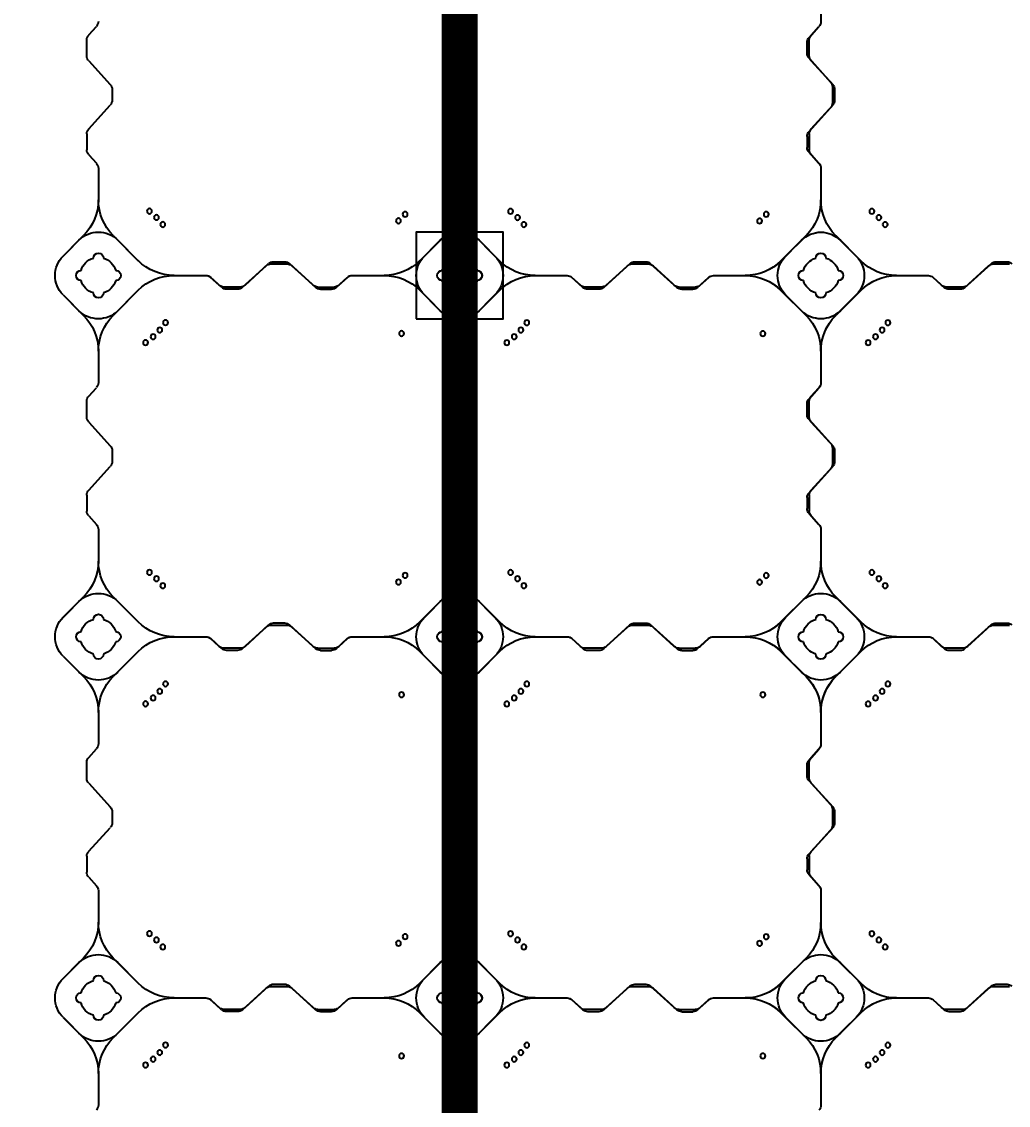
# Model space of a CAD drawing. Header units: millimetres. Extents: x -1612139 to -1260738, y 1141106 to 1536160.
# Drawn here: x -1324625 to -1323259, y 1261163 to 1262663 of the extents above; entities that cross this region are included whole.
import ezdxf

# ---------------------------------------------------------------- set-up
doc = ezdxf.new("R2010")
doc.units = ezdxf.units.MM
doc.header["$LTSCALE"] = 10
doc.layers.get('0').update_dxf_attribs({"linetype": 'CONTINUOUS'})
doc.layers.get('DEFPOINTS').update_dxf_attribs({"linetype": 'CONTINUOUS'})
doc.layers.add('W-FLOAT_BOWL浮筒', color=253, linetype='CONTINUOUS')
doc.styles.add('STANDARD_T3', font='simplex.shx', dxfattribs={"width": 0.7, "bigfont": 'gbcbig.shx'})
doc.dimstyles.new('W&&200', dxfattribs={"dimtxt": 700, "dimasz": 200, "dimexe": 500, "dimexo": 600, "dimgap": 200, "dimtad": 1, "dimdec": 0, "dimzin": 0, "dimdsep": 46, "dimtxsty": 'STANDARD_T3', "dimcen": 0.09, "dimclrd": 1, "dimclre": 1, "dimclrt": 7, "dimazin": 2, "dimtfac": 1, "dimtdec": 0, "dimtix": 1, "dimtmove": 2, "dimatfit": 3, "dimfxl": 100, "dimtolj": 1, "dimtzin": 0, "dimarcsym": 0})

# ---------------------------------------------------------------- blocks, each defined once
blk = doc.blocks.new('蓝色')
at = {"layer": 'W-FLOAT_BOWL浮筒', "color": 5}
for p, q in [((9006.3, -5394.9), (9006.3, -5351.1)), ((9506.3, -5394.9), (9506.3, -5350.9)), ((9506.3, -5394.9), (9506.3, -5351.1)), ((8957.5, -5472.8), (8985.8, -5444.5)), ((9061.6, -5479.1), (9026.8, -5444.4)), ((9451.1, -5479.1), (9485.8, -5444.4)), ((9457.5, -5472.8), (9485.8, -5444.5)), ((9561.6, -5479.1), (9526.8, -5444.4)), ((9555.2, -5472.8), (9526.8, -5444.5)), ((8957.5, -5472.7), (8979.4, -5450.8)), ((9033.2, -5450.8), (9061.5, -5479.1)), ((9479.5, -5450.8), (9451.2, -5479.1)), ((9457.5, -5472.7), (9479.4, -5450.8)), ((9533.2, -5450.8), (9555.2, -5472.7)), ((9533.2, -5450.8), (9561.5, -5479.1)), ((9173.5, -5486.2), (9161.6, -5497)), ((9177, -5483.2), (9161.8, -5497)), ((9202.5, -5483.6), (9180.2, -5483.6)), ((9199, -5480.6), (9183.7, -5480.6)), ((9205.7, -5483.2), (9238.5, -5513)), ((9209.2, -5486.2), (9242, -5516)), ((9303.5, -5486.2), (9270.7, -5516)), ((9307, -5483.2), (9274.2, -5513)), ((9310.2, -5483.6), (9332.5, -5483.6)), ((9313.7, -5480.6), (9329, -5480.6)), ((9335.7, -5483.2), (9350.9, -5497)), ((9339.2, -5486.2), (9351.1, -5497)), ((9673.5, -5486.2), (9661.6, -5497)), ((9677, -5483.2), (9661.8, -5497)), ((9702.5, -5483.6), (9680.2, -5483.6)), ((9699, -5480.6), (9683.7, -5480.6)), ((9705.7, -5483.2), (9738.5, -5513)), ((9709.2, -5486.2), (9742, -5516)), ((9110.9, -5499.6), (9155.1, -5499.6)), ((9110.9, -5499.6), (9154.9, -5499.6)), ((9357.6, -5499.6), (9401.6, -5499.6)), ((9357.8, -5499.6), (9401.6, -5499.6)), ((9610.9, -5499.6), (9655.1, -5499.6)), ((9610.9, -5499.6), (9654.9, -5499.6)), ((9245.2, -5515.6), (9267.5, -5515.6)), ((9248.7, -5518.6), (9264, -5518.6)), ((9745.2, -5515.6), (9767.5, -5515.6)), ((9748.7, -5518.6), (9764, -5518.6)), ((8979.4, -5548.4), (8957.5, -5526.5)), ((8957.5, -5526.5), (8985.8, -5554.8)), ((9026.8, -5554.9), (9061.6, -5520.1)), ((9033.2, -5548.4), (9061.5, -5520.1)), ((9485.8, -5554.9), (9451.1, -5520.1)), ((9479.5, -5548.4), (9451.2, -5520.1)), ((9479.4, -5548.4), (9457.5, -5526.5)), ((9457.5, -5526.5), (9485.8, -5554.8)), ((9526.8, -5554.9), (9561.6, -5520.1)), ((9555.2, -5526.5), (9526.8, -5554.8)), ((9533.2, -5548.4), (9561.5, -5520.1)), ((9555.2, -5526.5), (9533.2, -5548.4)), ((9006.3, -5648.2), (9006.3, -5604.2)), ((9506.3, -5648.4), (9506.3, -5604.2)), ((9506.3, -5648.2), (9506.3, -5604.2)), ((8992.9, -5666.8), (9003.7, -5654.9)), ((9492.9, -5666.8), (9503.7, -5654.9)), ((9489.9, -5670.3), (9503.7, -5655.1)), ((8990.3, -5695.8), (8990.3, -5673.5)), ((9487.3, -5692.3), (9487.3, -5677)), ((9490.3, -5695.8), (9490.3, -5673.5)), ((9489.9, -5699), (9519.7, -5731.8)), ((8992.9, -5702.5), (9022.7, -5735.3)), ((9492.9, -5702.5), (9522.7, -5735.3)), ((9025.3, -5757.3), (9025.3, -5742)), ((9522.3, -5760.8), (9522.3, -5738.5)), ((9525.3, -5757.3), (9525.3, -5742)), ((8992.9, -5796.8), (9022.7, -5764)), ((9489.9, -5800.3), (9519.7, -5767.5)), ((9492.9, -5796.8), (9522.7, -5764)), ((8990.3, -5803.5), (8990.3, -5825.8)), ((9490.3, -5803.5), (9490.3, -5825.8)), ((9487.3, -5807), (9487.3, -5822.3)), ((8992.9, -5832.5), (9003.7, -5844.4)), ((9489.9, -5829), (9503.7, -5844.2)), ((9492.9, -5832.5), (9503.7, -5844.4)), ((9006.3, -5894.9), (9006.3, -5851.1)), ((9506.3, -5894.9), (9506.3, -5850.9)), ((9506.3, -5894.9), (9506.3, -5851.1)), ((8957.5, -5972.8), (8985.8, -5944.5)), ((8957.5, -5972.7), (8979.4, -5950.8)), ((9061.6, -5979.1), (9026.8, -5944.4)), ((9033.2, -5950.8), (9061.5, -5979.1)), ((9451.1, -5979.1), (9485.8, -5944.4)), ((9479.5, -5950.8), (9451.2, -5979.1)), ((9457.5, -5972.8), (9485.8, -5944.5)), ((9457.5, -5972.7), (9479.4, -5950.8)), ((9561.6, -5979.1), (9526.8, -5944.4)), ((9555.2, -5972.8), (9526.8, -5944.5)), ((9533.2, -5950.8), (9555.2, -5972.7)), ((9533.2, -5950.8), (9561.5, -5979.1)), ((9177, -5983.2), (9161.8, -5997)), ((9202.5, -5983.6), (9180.2, -5983.6)), ((9199, -5980.6), (9183.7, -5980.6)), ((9205.7, -5983.2), (9238.5, -6013)), ((9307, -5983.2), (9274.2, -6013)), ((9310.2, -5983.6), (9332.5, -5983.6)), ((9313.7, -5980.6), (9329, -5980.6)), ((9335.7, -5983.2), (9350.9, -5997)), ((9677, -5983.2), (9661.8, -5997)), ((9702.5, -5983.6), (9680.2, -5983.6)), ((9699, -5980.6), (9683.7, -5980.6)), ((9705.7, -5983.2), (9738.5, -6013)), ((9110.9, -5999.6), (9155.1, -5999.6)), ((9110.9, -5999.6), (9154.9, -5999.6)), ((9173.5, -5986.2), (9161.6, -5997)), ((9209.2, -5986.2), (9242, -6016)), ((9303.5, -5986.2), (9270.7, -6016)), ((9339.2, -5986.2), (9351.1, -5997)), ((9357.6, -5999.6), (9401.6, -5999.6)), ((9357.8, -5999.6), (9401.6, -5999.6)), ((9610.9, -5999.6), (9655.1, -5999.6)), ((9610.9, -5999.6), (9654.9, -5999.6)), ((9673.5, -5986.2), (9661.6, -5997)), ((9709.2, -5986.2), (9742, -6016)), ((8979.4, -6048.4), (8957.5, -6026.5)), ((8957.5, -6026.5), (8985.8, -6054.8)), ((9026.8, -6054.9), (9061.6, -6020.1)), ((9033.2, -6048.4), (9061.5, -6020.1)), ((9245.2, -6015.6), (9267.5, -6015.6)), ((9248.7, -6018.6), (9264, -6018.6)), ((9485.8, -6054.9), (9451.1, -6020.1)), ((9479.5, -6048.4), (9451.2, -6020.1)), ((9479.4, -6048.4), (9457.5, -6026.5)), ((9457.5, -6026.5), (9485.8, -6054.8)), ((9526.8, -6054.9), (9561.6, -6020.1)), ((9555.2, -6026.5), (9526.8, -6054.8)), ((9533.2, -6048.4), (9561.5, -6020.1)), ((9555.2, -6026.5), (9533.2, -6048.4)), ((9745.2, -6015.6), (9767.5, -6015.6)), ((9748.7, -6018.6), (9764, -6018.6)), ((9006.3, -6148.2), (9006.3, -6104.2)), ((9506.3, -6148.4), (9506.3, -6104.2)), ((9506.3, -6148.2), (9506.3, -6104.2)), ((8992.9, -6166.8), (9003.7, -6154.9)), ((9489.9, -6170.3), (9503.7, -6155.1)), ((9492.9, -6166.8), (9503.7, -6154.9)), ((8990.3, -6195.8), (8990.3, -6173.5)), ((9487.3, -6192.3), (9487.3, -6177)), ((9490.3, -6195.8), (9490.3, -6173.5)), ((8992.9, -6202.5), (9022.7, -6235.3)), ((9489.9, -6199), (9519.7, -6231.8)), ((9492.9, -6202.5), (9522.7, -6235.3)), ((9522.3, -6260.8), (9522.3, -6238.5)), ((9025.3, -6257.3), (9025.3, -6242)), ((9525.3, -6257.3), (9525.3, -6242)), ((8992.9, -6296.8), (9022.7, -6264)), ((9489.9, -6300.3), (9519.7, -6267.5)), ((9492.9, -6296.8), (9522.7, -6264)), ((8990.3, -6303.5), (8990.3, -6325.8)), ((9487.3, -6307), (9487.3, -6322.3)), ((9490.3, -6303.5), (9490.3, -6325.8)), ((9489.9, -6329), (9503.7, -6344.2)), ((8992.9, -6332.5), (9003.7, -6344.4)), ((9492.9, -6332.5), (9503.7, -6344.4)), ((9006.3, -6394.9), (9006.3, -6351.1)), ((9506.3, -6394.9), (9506.3, -6350.9)), ((9506.3, -6394.9), (9506.3, -6351.1)), ((8957.5, -6472.8), (8985.8, -6444.5)), ((9061.6, -6479.1), (9026.8, -6444.4)), ((9451.1, -6479.1), (9485.8, -6444.4)), ((9457.5, -6472.8), (9485.8, -6444.5)), ((9561.6, -6479.1), (9526.8, -6444.4)), ((9555.2, -6472.8), (9526.8, -6444.5)), ((8957.5, -6472.7), (8979.4, -6450.8)), ((9033.2, -6450.8), (9061.5, -6479.1)), ((9479.5, -6450.8), (9451.2, -6479.1)), ((9457.5, -6472.7), (9479.4, -6450.8)), ((9533.2, -6450.8), (9555.2, -6472.7)), ((9533.2, -6450.8), (9561.5, -6479.1)), ((9173.5, -6486.2), (9161.6, -6497)), ((9177, -6483.2), (9161.8, -6497)), ((9202.5, -6483.6), (9180.2, -6483.6)), ((9199, -6480.6), (9183.7, -6480.6)), ((9205.7, -6483.2), (9238.5, -6513)), ((9209.2, -6486.2), (9242, -6516)), ((9303.5, -6486.2), (9270.7, -6516)), ((9307, -6483.2), (9274.2, -6513)), ((9310.2, -6483.6), (9332.5, -6483.6)), ((9313.7, -6480.6), (9329, -6480.6)), ((9335.7, -6483.2), (9350.9, -6497)), ((9339.2, -6486.2), (9351.1, -6497)), ((9673.5, -6486.2), (9661.6, -6497)), ((9677, -6483.2), (9661.8, -6497)), ((9702.5, -6483.6), (9680.2, -6483.6)), ((9699, -6480.6), (9683.7, -6480.6)), ((9705.7, -6483.2), (9738.5, -6513)), ((9709.2, -6486.2), (9742, -6516)), ((9110.9, -6499.6), (9155.1, -6499.6)), ((9110.9, -6499.6), (9154.9, -6499.6)), ((9357.6, -6499.6), (9401.6, -6499.6)), ((9357.8, -6499.6), (9401.6, -6499.6)), ((9610.9, -6499.6), (9655.1, -6499.6)), ((9610.9, -6499.6), (9654.9, -6499.6)), ((9026.8, -6554.9), (9061.6, -6520.1)), ((9033.2, -6548.4), (9061.5, -6520.1)), ((9245.2, -6515.6), (9267.5, -6515.6)), ((9248.7, -6518.6), (9264, -6518.6)), ((9485.8, -6554.9), (9451.1, -6520.1)), ((9479.5, -6548.4), (9451.2, -6520.1)), ((9526.8, -6554.9), (9561.6, -6520.1)), ((9533.2, -6548.4), (9561.5, -6520.1)), ((9745.2, -6515.6), (9767.5, -6515.6)), ((9748.7, -6518.6), (9764, -6518.6)), ((8979.4, -6548.4), (8957.5, -6526.5)), ((8957.5, -6526.5), (8985.8, -6554.8)), ((9479.4, -6548.4), (9457.5, -6526.5)), ((9457.5, -6526.5), (9485.8, -6554.8)), ((9555.2, -6526.5), (9526.8, -6554.8)), ((9555.2, -6526.5), (9533.2, -6548.4)), ((9006.3, -6648.2), (9006.3, -6604.2)), ((9506.3, -6648.4), (9506.3, -6604.2)), ((9506.3, -6648.2), (9506.3, -6604.2)), ((8992.9, -6666.8), (9003.7, -6654.9)), ((9489.9, -6670.3), (9503.7, -6655.1)), ((9492.9, -6666.8), (9503.7, -6654.9)), ((8990.3, -6695.8), (8990.3, -6673.5)), ((9490.3, -6695.8), (9490.3, -6673.5)), ((9487.3, -6692.3), (9487.3, -6677)), ((8992.9, -6702.5), (9022.7, -6735.3)), ((9489.9, -6699), (9519.7, -6731.8)), ((9492.9, -6702.5), (9522.7, -6735.3)), ((9025.3, -6757.3), (9025.3, -6742)), ((9522.3, -6760.8), (9522.3, -6738.5)), ((9525.3, -6757.3), (9525.3, -6742)), ((8992.9, -6796.8), (9022.7, -6764)), ((9492.9, -6796.8), (9522.7, -6764)), ((9489.9, -6800.3), (9519.7, -6767.5)), ((8990.3, -6803.5), (8990.3, -6825.8)), ((9487.3, -6807), (9487.3, -6822.3)), ((9490.3, -6803.5), (9490.3, -6825.8)), ((8992.9, -6832.5), (9003.7, -6844.4)), ((9489.9, -6829), (9503.7, -6844.2)), ((9492.9, -6832.5), (9503.7, -6844.4)), ((9506.3, -6894.9), (9506.3, -6850.9))]:
    blk.add_line(p, q, dxfattribs=at)
for centre in [(9071.6, -5406.7), (9081.9, -5414.9), (9571.6, -5406.7), (9581.9, -5414.9), (9091.1, -5424.1), (9426, -5419.3), (9591.1, -5424.1), (9099.2, -5434.3), (9599.2, -5434.3), (9086.6, -5579.9), (9095.3, -5570.2), (9421.6, -5575.2), (9586.6, -5579.9), (9595.3, -5570.2), (9076.9, -5588.6), (9430.8, -5584.4), (9576.9, -5588.6), (9071.6, -5906.7), (9571.6, -5906.7), (9081.9, -5914.9), (9091.1, -5924.1), (9426, -5919.3), (9581.9, -5914.9), (9591.1, -5924.1), (9099.2, -5934.3), (9599.2, -5934.3), (9095.3, -6070.2), (9421.6, -6075.2), (9595.3, -6070.2), (9076.9, -6088.6), (9086.6, -6079.9), (9430.8, -6084.4), (9576.9, -6088.6), (9586.6, -6079.9), (9071.6, -6406.7), (9571.6, -6406.7), (9081.9, -6414.9), (9426, -6419.3), (9581.9, -6414.9), (9091.1, -6424.1), (9099.2, -6434.3), (9591.1, -6424.1), (9599.2, -6434.3), (9095.3, -6570.2), (9595.3, -6570.2), (9086.6, -6579.9), (9421.6, -6575.2), (9430.8, -6584.4), (9586.6, -6579.9), (9076.9, -6588.6), (9576.9, -6588.6)]:
    blk.add_circle(centre, 3.5, dxfattribs=at)
for centre, radius, start, end in [((8996.3, -5351.1), 10, 0, 42.2737), ((9496.3, -5351.1), 10, 0, 42.2737), ((8936.3, -5395), 70, 315, 0), ((9076.3, -5394.9), 70, 180, 225), ((9436.3, -5394.9), 70, 315, 0), ((9436.3, -5395), 70, 315, 0), ((9576.3, -5394.9), 70, 180, 225), ((9576.3, -5395), 70, 180, 225), ((9006.3, -5477.7), 38, 45, 135), ((9506.3, -5477.7), 38, 45, 135), ((9506.4, -5477.7), 38, 45, 135), ((8984.4, -5499.6), 38, 135, 225), ((8984.4, -5499.7), 38, 135, 225), ((9006.3, -5475.6), 7, 0, 180), ((9006.3, -5475.6), 7, 0, 180), ((9484.4, -5499.6), 38, 135, 225), ((9484.4, -5499.7), 38, 135, 225), ((9506.3, -5475.6), 7, 0, 180), ((9506.3, -5475.6), 7, 0, 180), ((9506.3, -5475.6), 7, 0, 180), ((9506.3, -5475.6), 7, 0, 180), ((9528.3, -5499.6), 38, 315, 45), ((9528.3, -5499.7), 38, 315, 45), ((9006.3, -5499.6), 25, 106.2602, 163.7398), ((9006.3, -5499.6), 25, 106.2602, 163.7398), ((9006.3, -5499.6), 25, 16.2602, 73.7398), ((9006.3, -5499.6), 25, 16.2602, 73.7398), ((9111, -5429.6), 70, 225, 270), ((9111.1, -5429.6), 70, 225, 270), ((9180.2, -5493.6), 10, 90, 132.2737), ((9183.7, -5490.6), 10, 90, 132.2737), ((9199, -5490.6), 10, 47.7263, 90), ((9202.5, -5493.6), 10, 47.7263, 90), ((9310.2, -5493.6), 10, 90, 132.2737), ((9313.7, -5490.6), 10, 90, 132.2737), ((9329, -5490.6), 10, 47.7263, 90), ((9332.5, -5493.6), 10, 47.7263, 90), ((9401.6, -5429.6), 70, 270, 315), ((9401.7, -5429.6), 70, 270, 315), ((9506.3, -5499.6), 25, 106.2602, 163.7398), ((9506.3, -5499.6), 25, 106.2602, 163.7398), ((9506.3, -5499.6), 25, 106.2602, 163.7398), ((9506.3, -5499.6), 25, 106.2602, 163.7398), ((9506.3, -5499.6), 25, 16.2602, 73.7398), ((9506.3, -5499.6), 25, 16.2602, 73.7398), ((9506.3, -5499.6), 25, 16.2602, 73.7398), ((9506.3, -5499.6), 25, 16.2602, 73.7398), ((9611, -5429.6), 70, 225, 270), ((9611.1, -5429.6), 70, 225, 270), ((9680.2, -5493.6), 10, 90, 132.2737), ((9683.7, -5490.6), 10, 90, 132.2737), ((9699, -5490.6), 10, 47.7263, 90), ((9702.5, -5493.6), 10, 47.7263, 90), ((8982.3, -5499.6), 7, 90, 270), ((8982.3, -5499.6), 7, 90, 270), ((9030.3, -5499.6), 7, 270, 90), ((9030.3, -5499.6), 7, 270, 90), ((9111, -5569.6), 70, 90, 135), ((9111.1, -5569.6), 70, 90, 135), ((9154.9, -5489.6), 10, 270, 312.2737), ((9155.1, -5489.6), 10, 270, 312.2737), ((9357.6, -5489.6), 10, 227.7263, 270), ((9357.8, -5489.6), 10, 227.7263, 270), ((9401.6, -5569.6), 70, 45, 90), ((9401.7, -5569.6), 70, 45, 90), ((9482.3, -5499.6), 7, 90, 270), ((9482.3, -5499.6), 7, 90, 270), ((9482.3, -5499.6), 7, 90, 270), ((9482.3, -5499.6), 7, 90, 270), ((9530.3, -5499.6), 7, 270, 90), ((9530.3, -5499.6), 7, 270, 90), ((9530.3, -5499.6), 7, 270, 90), ((9530.3, -5499.6), 7, 270, 90), ((9611, -5569.6), 70, 90, 135), ((9611.1, -5569.6), 70, 90, 135), ((9654.9, -5489.6), 10, 270, 312.2737), ((9655.1, -5489.6), 10, 270, 312.2737), ((9006.3, -5499.6), 25, 196.2602, 253.7398), ((9006.3, -5499.6), 25, 196.2602, 253.7398), ((9006.3, -5499.6), 25, 286.2602, 343.7398), ((9006.3, -5499.6), 25, 286.2602, 343.7398), ((9245.2, -5505.6), 10, 227.7263, 270), ((9248.7, -5508.6), 10, 227.7263, 270), ((9264, -5508.6), 10, 270, 312.2737), ((9267.5, -5505.6), 10, 270, 312.2737), ((9506.3, -5499.6), 25, 196.2602, 253.7398), ((9506.3, -5499.6), 25, 196.2602, 253.7398), ((9506.3, -5499.6), 25, 196.2602, 253.7398), ((9506.3, -5499.6), 25, 196.2602, 253.7398), ((9506.3, -5499.6), 25, 286.2602, 343.7398), ((9506.3, -5499.6), 25, 286.2602, 343.7398), ((9506.3, -5499.6), 25, 286.2602, 343.7398), ((9506.3, -5499.6), 25, 286.2602, 343.7398), ((9745.2, -5505.6), 10, 227.7263, 270), ((9748.7, -5508.6), 10, 227.7263, 270), ((9764, -5508.6), 10, 270, 312.2737), ((9006.3, -5523.6), 7, 180, 0), ((9006.3, -5523.6), 7, 180, 0), ((9506.3, -5523.6), 7, 180, 0), ((9506.3, -5523.6), 7, 180, 0), ((9506.3, -5523.6), 7, 180, 0), ((9506.3, -5523.6), 7, 180, 0), ((9006.3, -5521.6), 38, 225, 315), ((9506.3, -5521.6), 38, 225, 315), ((9506.4, -5521.6), 38, 225, 315), ((8936.3, -5604.3), 70, 0, 45), ((9076.3, -5604.3), 70, 135, 180), ((9436.3, -5604.3), 70, 0, 45), ((9436.3, -5604.3), 70, 0, 45), ((9576.3, -5604.3), 70, 135, 180), ((9576.3, -5604.3), 70, 135, 180), ((8996.3, -5648.2), 10, 317.7263, 0), ((9496.3, -5648.2), 10, 317.7263, 0), ((9496.3, -5648.4), 10, 317.7263, 0), ((9000.3, -5673.5), 10, 137.7263, 180), ((9500.3, -5673.5), 10, 137.7263, 180), ((9497.3, -5677), 10, 137.7263, 180), ((9000.3, -5695.8), 10, 180, 222.2737), ((9497.3, -5692.3), 10, 180, 222.2737), ((9500.3, -5695.8), 10, 180, 222.2737), ((9015.3, -5742), 10, 0, 42.2737), ((9512.3, -5738.5), 10, 0, 42.2737), ((9515.3, -5742), 10, 0, 42.2737), ((9015.3, -5757.3), 10, 317.7263, 0), ((9515.3, -5757.3), 10, 317.7263, 0), ((9512.3, -5760.8), 10, 317.7263, 0), ((9000.3, -5803.5), 10, 137.7263, 180), ((9497.3, -5807), 10, 137.7263, 180), ((9500.3, -5803.5), 10, 137.7263, 180), ((9000.3, -5825.8), 10, 180, 222.2737), ((9497.3, -5822.3), 10, 180, 222.2737), ((9500.3, -5825.8), 10, 180, 222.2737), ((8996.3, -5851.1), 10, 0, 42.2737), ((9496.3, -5850.9), 10, 0, 42.2737), ((9496.3, -5851.1), 10, 0, 42.2737), ((8936.3, -5895), 70, 315, 0), ((9076.3, -5894.9), 70, 180, 225), ((9436.3, -5894.9), 70, 315, 0), ((9436.3, -5895), 70, 315, 0), ((9576.3, -5894.9), 70, 180, 225), ((9576.3, -5895), 70, 180, 225), ((9006.3, -5977.7), 38, 45, 135), ((9506.3, -5977.7), 38, 45, 135), ((9506.4, -5977.7), 38, 45, 135), ((9006.3, -5975.6), 7, 0, 180), ((9006.3, -5975.6), 7, 0, 180), ((9506.3, -5975.6), 7, 0, 180), ((9506.3, -5975.6), 7, 0, 180), ((9506.3, -5975.6), 7, 0, 180), ((9506.3, -5975.6), 7, 0, 180), ((8984.4, -5999.6), 38, 135, 225), ((8984.4, -5999.7), 38, 135, 225), ((9006.3, -5999.6), 25, 106.2602, 163.7398), ((9006.3, -5999.6), 25, 106.2602, 163.7398), ((9006.3, -5999.6), 25, 16.2602, 73.7398), ((9006.3, -5999.6), 25, 16.2602, 73.7398), ((9111, -5929.6), 70, 225, 270), ((9111.1, -5929.6), 70, 225, 270), ((9180.2, -5993.6), 10, 90, 132.2737), ((9183.7, -5990.6), 10, 90, 132.2737), ((9199, -5990.6), 10, 47.7263, 90), ((9202.5, -5993.6), 10, 47.7263, 90), ((9310.2, -5993.6), 10, 90, 132.2737), ((9313.7, -5990.6), 10, 90, 132.2737), ((9329, -5990.6), 10, 47.7263, 90), ((9332.5, -5993.6), 10, 47.7263, 90), ((9401.6, -5929.6), 70, 270, 315), ((9401.7, -5929.6), 70, 270, 315), ((9484.4, -5999.6), 38, 135, 225), ((9484.4, -5999.7), 38, 135, 225), ((9506.3, -5999.6), 25, 106.2602, 163.7398), ((9506.3, -5999.6), 25, 106.2602, 163.7398), ((9506.3, -5999.6), 25, 106.2602, 163.7398), ((9506.3, -5999.6), 25, 106.2602, 163.7398), ((9506.3, -5999.6), 25, 16.2602, 73.7398), ((9506.3, -5999.6), 25, 16.2602, 73.7398), ((9506.3, -5999.6), 25, 16.2602, 73.7398), ((9506.3, -5999.6), 25, 16.2602, 73.7398), ((9528.3, -5999.6), 38, 315, 45), ((9528.3, -5999.7), 38, 315, 45), ((9611, -5929.6), 70, 225, 270), ((9611.1, -5929.6), 70, 225, 270), ((9680.2, -5993.6), 10, 90, 132.2737), ((9683.7, -5990.6), 10, 90, 132.2737), ((9699, -5990.6), 10, 47.7263, 90), ((9702.5, -5993.6), 10, 47.7263, 90), ((8982.3, -5999.6), 7, 90, 270), ((8982.3, -5999.6), 7, 90, 270), ((9030.3, -5999.6), 7, 270, 90), ((9030.3, -5999.6), 7, 270, 90), ((9111, -6069.6), 70, 90, 135), ((9111.1, -6069.6), 70, 90, 135), ((9154.9, -5989.6), 10, 270, 312.2737), ((9155.1, -5989.6), 10, 270, 312.2737), ((9357.6, -5989.6), 10, 227.7263, 270), ((9357.8, -5989.6), 10, 227.7263, 270), ((9401.6, -6069.6), 70, 45, 90), ((9401.7, -6069.6), 70, 45, 90), ((9482.3, -5999.6), 7, 90, 270), ((9482.3, -5999.6), 7, 90, 270), ((9482.3, -5999.6), 7, 90, 270), ((9482.3, -5999.6), 7, 90, 270), ((9530.3, -5999.6), 7, 270, 90), ((9530.3, -5999.6), 7, 270, 90), ((9530.3, -5999.6), 7, 270, 90), ((9530.3, -5999.6), 7, 270, 90), ((9611, -6069.6), 70, 90, 135), ((9611.1, -6069.6), 70, 90, 135), ((9654.9, -5989.6), 10, 270, 312.2737), ((9655.1, -5989.6), 10, 270, 312.2737), ((9006.3, -5999.6), 25, 196.2602, 253.7398), ((9006.3, -5999.6), 25, 196.2602, 253.7398), ((9006.3, -5999.6), 25, 286.2602, 343.7398), ((9006.3, -5999.6), 25, 286.2602, 343.7398), ((9245.2, -6005.6), 10, 227.7263, 270), ((9267.5, -6005.6), 10, 270, 312.2737), ((9506.3, -5999.6), 25, 196.2602, 253.7398), ((9506.3, -5999.6), 25, 196.2602, 253.7398), ((9506.3, -5999.6), 25, 196.2602, 253.7398), ((9506.3, -5999.6), 25, 196.2602, 253.7398), ((9506.3, -5999.6), 25, 286.2602, 343.7398), ((9506.3, -5999.6), 25, 286.2602, 343.7398), ((9506.3, -5999.6), 25, 286.2602, 343.7398), ((9506.3, -5999.6), 25, 286.2602, 343.7398), ((9745.2, -6005.6), 10, 227.7263, 270), ((9006.3, -6023.6), 7, 180, 0), ((9006.3, -6023.6), 7, 180, 0), ((9248.7, -6008.6), 10, 227.7263, 270), ((9264, -6008.6), 10, 270, 312.2737), ((9506.3, -6023.6), 7, 180, 0), ((9506.3, -6023.6), 7, 180, 0), ((9506.3, -6023.6), 7, 180, 0), ((9506.3, -6023.6), 7, 180, 0), ((9748.7, -6008.6), 10, 227.7263, 270), ((9764, -6008.6), 10, 270, 312.2737), ((9006.3, -6021.6), 38, 225, 315), ((8936.3, -6104.3), 70, 0, 45), ((9076.3, -6104.3), 70, 135, 180), ((9506.3, -6021.6), 38, 225, 315), ((9506.4, -6021.6), 38, 225, 315), ((9436.3, -6104.3), 70, 0, 45), ((9436.3, -6104.3), 70, 0, 45), ((9576.3, -6104.3), 70, 135, 180), ((9576.3, -6104.3), 70, 135, 180), ((8996.3, -6148.2), 10, 317.7263, 0), ((9496.3, -6148.2), 10, 317.7263, 0), ((9496.3, -6148.4), 10, 317.7263, 0), ((9000.3, -6173.5), 10, 137.7263, 180), ((9497.3, -6177), 10, 137.7263, 180), ((9500.3, -6173.5), 10, 137.7263, 180), ((9497.3, -6192.3), 10, 180, 222.2737), ((9000.3, -6195.8), 10, 180, 222.2737), ((9500.3, -6195.8), 10, 180, 222.2737), ((9015.3, -6242), 10, 0, 42.2737), ((9512.3, -6238.5), 10, 0, 42.2737), ((9515.3, -6242), 10, 0, 42.2737), ((9015.3, -6257.3), 10, 317.7263, 0), ((9512.3, -6260.8), 10, 317.7263, 0), ((9515.3, -6257.3), 10, 317.7263, 0), ((9000.3, -6303.5), 10, 137.7263, 180), ((9500.3, -6303.5), 10, 137.7263, 180), ((9497.3, -6307), 10, 137.7263, 180), ((9000.3, -6325.8), 10, 180, 222.2737), ((9497.3, -6322.3), 10, 180, 222.2737), ((9500.3, -6325.8), 10, 180, 222.2737), ((8996.3, -6351.1), 10, 0, 42.2737), ((9496.3, -6350.9), 10, 0, 42.2737), ((9496.3, -6351.1), 10, 0, 42.2737), ((8936.3, -6395), 70, 315, 0), ((9076.3, -6394.9), 70, 180, 225), ((9436.3, -6394.9), 70, 315, 0), ((9436.3, -6395), 70, 315, 0), ((9576.3, -6394.9), 70, 180, 225), ((9576.3, -6395), 70, 180, 225), ((9006.3, -6477.7), 38, 45, 135), ((9506.3, -6477.7), 38, 45, 135), ((9506.4, -6477.7), 38, 45, 135), ((8984.4, -6499.6), 38, 135, 225), ((8984.4, -6499.7), 38, 135, 225), ((9006.3, -6499.6), 25, 106.2602, 163.7398), ((9006.3, -6499.6), 25, 106.2602, 163.7398), ((9006.3, -6475.6), 7, 0, 180), ((9006.3, -6475.6), 7, 0, 180), ((9006.3, -6499.6), 25, 16.2602, 73.7398), ((9006.3, -6499.6), 25, 16.2602, 73.7398), ((9111, -6429.6), 70, 225, 270), ((9111.1, -6429.6), 70, 225, 270), ((9401.6, -6429.6), 70, 270, 315), ((9401.7, -6429.6), 70, 270, 315), ((9484.4, -6499.6), 38, 135, 225), ((9484.4, -6499.7), 38, 135, 225), ((9506.3, -6499.6), 25, 106.2602, 163.7398), ((9506.3, -6499.6), 25, 106.2602, 163.7398), ((9506.3, -6499.6), 25, 106.2602, 163.7398), ((9506.3, -6499.6), 25, 106.2602, 163.7398), ((9506.3, -6475.6), 7, 0, 180), ((9506.3, -6475.6), 7, 0, 180), ((9506.3, -6475.6), 7, 0, 180), ((9506.3, -6475.6), 7, 0, 180), ((9506.3, -6499.6), 25, 16.2602, 73.7398), ((9506.3, -6499.6), 25, 16.2602, 73.7398), ((9506.3, -6499.6), 25, 16.2602, 73.7398), ((9506.3, -6499.6), 25, 16.2602, 73.7398), ((9528.3, -6499.6), 38, 315, 45), ((9528.3, -6499.7), 38, 315, 45), ((9611, -6429.6), 70, 225, 270), ((9611.1, -6429.6), 70, 225, 270), ((8982.3, -6499.6), 7, 90, 270), ((8982.3, -6499.6), 7, 90, 270), ((9030.3, -6499.6), 7, 270, 90), ((9030.3, -6499.6), 7, 270, 90), ((9180.2, -6493.6), 10, 90, 132.2737), ((9183.7, -6490.6), 10, 90, 132.2737), ((9199, -6490.6), 10, 47.7263, 90), ((9202.5, -6493.6), 10, 47.7263, 90), ((9310.2, -6493.6), 10, 90, 132.2737), ((9313.7, -6490.6), 10, 90, 132.2737), ((9329, -6490.6), 10, 47.7263, 90), ((9332.5, -6493.6), 10, 47.7263, 90), ((9482.3, -6499.6), 7, 90, 270), ((9482.3, -6499.6), 7, 90, 270), ((9482.3, -6499.6), 7, 90, 270), ((9482.3, -6499.6), 7, 90, 270), ((9530.3, -6499.6), 7, 270, 90), ((9530.3, -6499.6), 7, 270, 90), ((9530.3, -6499.6), 7, 270, 90), ((9530.3, -6499.6), 7, 270, 90), ((9680.2, -6493.6), 10, 90, 132.2737), ((9683.7, -6490.6), 10, 90, 132.2737), ((9699, -6490.6), 10, 47.7263, 90), ((9702.5, -6493.6), 10, 47.7263, 90), ((9006.3, -6499.6), 25, 196.2602, 253.7398), ((9006.3, -6499.6), 25, 196.2602, 253.7398), ((9006.3, -6499.6), 25, 286.2602, 343.7398), ((9006.3, -6499.6), 25, 286.2602, 343.7398), ((9111, -6569.6), 70, 90, 135), ((9111.1, -6569.6), 70, 90, 135), ((9154.9, -6489.6), 10, 270, 312.2737), ((9155.1, -6489.6), 10, 270, 312.2737), ((9357.6, -6489.6), 10, 227.7263, 270), ((9357.8, -6489.6), 10, 227.7263, 270), ((9401.6, -6569.6), 70, 45, 90), ((9401.7, -6569.6), 70, 45, 90), ((9506.3, -6499.6), 25, 196.2602, 253.7398), ((9506.3, -6499.6), 25, 196.2602, 253.7398), ((9506.3, -6499.6), 25, 196.2602, 253.7398), ((9506.3, -6499.6), 25, 196.2602, 253.7398), ((9506.3, -6499.6), 25, 286.2602, 343.7398), ((9506.3, -6499.6), 25, 286.2602, 343.7398), ((9506.3, -6499.6), 25, 286.2602, 343.7398), ((9506.3, -6499.6), 25, 286.2602, 343.7398), ((9611, -6569.6), 70, 90, 135), ((9611.1, -6569.6), 70, 90, 135), ((9654.9, -6489.6), 10, 270, 312.2737), ((9655.1, -6489.6), 10, 270, 312.2737), ((9006.3, -6523.6), 7, 180, 0), ((9006.3, -6523.6), 7, 180, 0), ((9245.2, -6505.6), 10, 227.7263, 270), ((9248.7, -6508.6), 10, 227.7263, 270), ((9264, -6508.6), 10, 270, 312.2737), ((9267.5, -6505.6), 10, 270, 312.2737), ((9506.3, -6523.6), 7, 180, 0), ((9506.3, -6523.6), 7, 180, 0), ((9506.3, -6523.6), 7, 180, 0), ((9506.3, -6523.6), 7, 180, 0), ((9745.2, -6505.6), 10, 227.7263, 270), ((9748.7, -6508.6), 10, 227.7263, 270), ((9764, -6508.6), 10, 270, 312.2737), ((9006.3, -6521.6), 38, 225, 315), ((8936.3, -6604.3), 70, 0, 45), ((9076.3, -6604.3), 70, 135, 180), ((9506.3, -6521.6), 38, 225, 315), ((9506.4, -6521.6), 38, 225, 315), ((9436.3, -6604.3), 70, 0, 45), ((9436.3, -6604.3), 70, 0, 45), ((9576.3, -6604.3), 70, 135, 180), ((9576.3, -6604.3), 70, 135, 180), ((8996.3, -6648.2), 10, 317.7263, 0), ((9496.3, -6648.2), 10, 317.7263, 0), ((9496.3, -6648.4), 10, 317.7263, 0), ((9000.3, -6673.5), 10, 137.7263, 180), ((9497.3, -6677), 10, 137.7263, 180), ((9500.3, -6673.5), 10, 137.7263, 180), ((9000.3, -6695.8), 10, 180, 222.2737), ((9497.3, -6692.3), 10, 180, 222.2737), ((9500.3, -6695.8), 10, 180, 222.2737), ((9512.3, -6738.5), 10, 0, 42.2737), ((9015.3, -6742), 10, 0, 42.2737), ((9515.3, -6742), 10, 0, 42.2737), ((9015.3, -6757.3), 10, 317.7263, 0), ((9512.3, -6760.8), 10, 317.7263, 0), ((9515.3, -6757.3), 10, 317.7263, 0), ((9000.3, -6803.5), 10, 137.7263, 180), ((9497.3, -6807), 10, 137.7263, 180), ((9500.3, -6803.5), 10, 137.7263, 180), ((9497.3, -6822.3), 10, 180, 222.2737), ((9000.3, -6825.8), 10, 180, 222.2737), ((9500.3, -6825.8), 10, 180, 222.2737), ((8996.3, -6851.1), 10, 0, 42.2737), ((9496.3, -6850.9), 10, 0, 42.2737), ((9496.3, -6851.1), 10, 0, 42.2737)]:
    blk.add_arc(centre, radius, start, end, dxfattribs=at)
blk = doc.blocks.new('橙色')
at = {"layer": 'W-FLOAT_BOWL浮筒', "color": 30}
for p, q in [((9000, -4895.3), (9000, -4851.5)), ((9500, -4895.3), (9500, -4851.3)), ((8951.2, -4973.2), (8979.5, -4944.8)), ((9055.2, -4979.5), (9020.5, -4944.8)), ((9444.8, -4979.5), (9479.5, -4944.8)), ((9548.8, -4973.2), (9520.5, -4944.8)), ((8951.2, -4973.1), (8973.1, -4951.2)), ((9026.8, -4951.2), (9055.2, -4979.5)), ((9473.2, -4951.2), (9444.8, -4979.5)), ((9526.9, -4951.2), (9548.8, -4973.1)), ((9167.1, -4986.6), (9155.3, -4997.4)), ((9170.6, -4983.6), (9155.5, -4997.4)), ((9196.1, -4984), (9173.9, -4984)), ((9192.6, -4981), (9177.4, -4981)), ((9199.4, -4983.6), (9232.1, -5013.4)), ((9202.9, -4986.6), (9235.6, -5016.4)), ((9297.1, -4986.6), (9264.4, -5016.4)), ((9300.6, -4983.6), (9267.9, -5013.4)), ((9303.9, -4984), (9326.1, -4984)), ((9307.4, -4981), (9322.6, -4981)), ((9329.4, -4983.6), (9344.5, -4997.4)), ((9332.9, -4986.6), (9344.7, -4997.4)), ((9104.6, -5000), (9148.7, -5000)), ((9104.6, -5000), (9148.5, -5000)), ((9351.3, -5000), (9395.3, -5000)), ((9351.5, -5000), (9395.3, -5000)), ((9020.5, -5055.2), (9055.2, -5020.5)), ((9026.8, -5048.8), (9055.2, -5020.5)), ((9238.9, -5016), (9261.1, -5016)), ((9242.4, -5019), (9257.6, -5019)), ((9473.2, -5048.8), (9444.8, -5020.5)), ((9479.5, -5055.2), (9444.8, -5020.5)), ((8951.2, -5026.8), (8979.5, -5055.2)), ((8973.1, -5048.8), (8951.2, -5026.9)), ((9548.8, -5026.8), (9520.5, -5055.2)), ((9548.8, -5026.9), (9526.9, -5048.8)), ((9000, -5148.5), (9000, -5104.6)), ((9500, -5148.7), (9500, -5104.6)), ((8986.6, -5167.1), (8997.4, -5155.3)), ((9483.6, -5170.6), (9497.4, -5155.5)), ((8984, -5196.1), (8984, -5173.9)), ((9481, -5192.6), (9481, -5177.4)), ((8986.6, -5202.9), (9016.4, -5235.6)), ((9483.6, -5199.4), (9513.4, -5232.1)), ((9019, -5257.6), (9019, -5242.4)), ((9516, -5261.1), (9516, -5238.9)), ((8986.6, -5297.1), (9016.4, -5264.4)), ((9483.6, -5300.6), (9513.4, -5267.9)), ((8984, -5303.9), (8984, -5326.1)), ((9481, -5307.4), (9481, -5322.6)), ((8986.6, -5332.9), (8997.4, -5344.7)), ((9483.6, -5329.4), (9497.4, -5344.5)), ((9000, -5395.3), (9000, -5351.5)), ((9500, -5395.3), (9500, -5351.3)), ((8951.2, -5473.2), (8979.5, -5444.8)), ((9055.2, -5479.5), (9020.5, -5444.8)), ((9444.8, -5479.5), (9479.5, -5444.8)), ((9548.8, -5473.2), (9520.5, -5444.8)), ((8951.2, -5473.1), (8973.1, -5451.2)), ((9026.8, -5451.2), (9055.2, -5479.5)), ((9473.2, -5451.2), (9444.8, -5479.5)), ((9526.9, -5451.2), (9548.8, -5473.1)), ((9167.1, -5486.6), (9155.3, -5497.4)), ((9170.6, -5483.6), (9155.5, -5497.4)), ((9196.1, -5484), (9173.9, -5484)), ((9192.6, -5481), (9177.4, -5481)), ((9199.4, -5483.6), (9232.1, -5513.4)), ((9202.9, -5486.6), (9235.6, -5516.4)), ((9297.1, -5486.6), (9264.4, -5516.4)), ((9300.6, -5483.6), (9267.9, -5513.4)), ((9303.9, -5484), (9326.1, -5484)), ((9307.4, -5481), (9322.6, -5481)), ((9329.4, -5483.6), (9344.5, -5497.4)), ((9332.9, -5486.6), (9344.7, -5497.4)), ((9104.6, -5500), (9148.7, -5500)), ((9104.6, -5500), (9148.5, -5500)), ((9351.3, -5500), (9395.3, -5500)), ((9351.5, -5500), (9395.3, -5500)), ((9238.9, -5516), (9261.1, -5516)), ((9242.4, -5519), (9257.6, -5519)), ((8951.2, -5526.8), (8979.5, -5555.2)), ((8973.1, -5548.8), (8951.2, -5526.9)), ((9020.5, -5555.2), (9055.2, -5520.5)), ((9026.8, -5548.8), (9055.2, -5520.5)), ((9473.2, -5548.8), (9444.8, -5520.5)), ((9479.5, -5555.2), (9444.8, -5520.5)), ((9548.8, -5526.8), (9520.5, -5555.2)), ((9548.8, -5526.9), (9526.9, -5548.8)), ((9000, -5648.5), (9000, -5604.6)), ((9500, -5648.7), (9500, -5604.6)), ((8986.6, -5667.1), (8997.4, -5655.3)), ((9483.6, -5670.6), (9497.4, -5655.5)), ((8984, -5696.1), (8984, -5673.9)), ((9481, -5692.6), (9481, -5677.4)), ((9483.6, -5699.4), (9513.4, -5732.1)), ((8986.6, -5702.9), (9016.4, -5735.6)), ((9019, -5757.6), (9019, -5742.4)), ((9516, -5761.1), (9516, -5738.9)), ((8986.6, -5797.1), (9016.4, -5764.4)), ((9483.6, -5800.6), (9513.4, -5767.9)), ((8984, -5803.9), (8984, -5826.1)), ((9481, -5807.4), (9481, -5822.6)), ((8986.6, -5832.9), (8997.4, -5844.7)), ((9483.6, -5829.4), (9497.4, -5844.5)), ((9000, -5895.3), (9000, -5851.5)), ((9500, -5895.3), (9500, -5851.3)), ((8951.2, -5973.2), (8979.5, -5944.8)), ((8951.2, -5973.1), (8973.1, -5951.2)), ((9055.2, -5979.5), (9020.5, -5944.8)), ((9026.8, -5951.2), (9055.2, -5979.5)), ((9444.8, -5979.5), (9479.5, -5944.8)), ((9473.2, -5951.2), (9444.8, -5979.5)), ((9548.8, -5973.2), (9520.5, -5944.8)), ((9526.9, -5951.2), (9548.8, -5973.1)), ((9170.6, -5983.6), (9155.5, -5997.4)), ((9196.1, -5984), (9173.9, -5984)), ((9192.6, -5981), (9177.4, -5981)), ((9199.4, -5983.6), (9232.1, -6013.4)), ((9300.6, -5983.6), (9267.9, -6013.4)), ((9303.9, -5984), (9326.1, -5984)), ((9307.4, -5981), (9322.6, -5981)), ((9329.4, -5983.6), (9344.5, -5997.4)), ((9104.6, -6000), (9148.7, -6000)), ((9104.6, -6000), (9148.5, -6000)), ((9167.1, -5986.6), (9155.3, -5997.4)), ((9202.9, -5986.6), (9235.6, -6016.4)), ((9297.1, -5986.6), (9264.4, -6016.4)), ((9332.9, -5986.6), (9344.7, -5997.4)), ((9351.3, -6000), (9395.3, -6000)), ((9351.5, -6000), (9395.3, -6000)), ((8951.2, -6026.8), (8979.5, -6055.2)), ((8973.1, -6048.8), (8951.2, -6026.9)), ((9020.5, -6055.2), (9055.2, -6020.5)), ((9026.8, -6048.8), (9055.2, -6020.5)), ((9238.9, -6016), (9261.1, -6016)), ((9242.4, -6019), (9257.6, -6019)), ((9473.2, -6048.8), (9444.8, -6020.5)), ((9479.5, -6055.2), (9444.8, -6020.5)), ((9548.8, -6026.8), (9520.5, -6055.2)), ((9548.8, -6026.9), (9526.9, -6048.8)), ((9000, -6148.5), (9000, -6104.6)), ((9500, -6148.7), (9500, -6104.6)), ((8986.6, -6167.1), (8997.4, -6155.3)), ((9483.6, -6170.6), (9497.4, -6155.5)), ((8984, -6196.1), (8984, -6173.9)), ((9481, -6192.6), (9481, -6177.4)), ((8986.6, -6202.9), (9016.4, -6235.6)), ((9483.6, -6199.4), (9513.4, -6232.1)), ((9516, -6261.1), (9516, -6238.9)), ((9019, -6257.6), (9019, -6242.4)), ((8986.6, -6297.1), (9016.4, -6264.4)), ((9483.6, -6300.6), (9513.4, -6267.9)), ((8984, -6303.9), (8984, -6326.1)), ((9481, -6307.4), (9481, -6322.6)), ((9483.6, -6329.4), (9497.4, -6344.5)), ((8986.6, -6332.9), (8997.4, -6344.7)), ((9500, -6395.3), (9500, -6351.3))]:
    blk.add_line(p, q, dxfattribs=at)
for centre in [(9065.3, -4907.1), (9075.6, -4915.2), (9419.7, -4919.7), (9084.8, -4924.4), (9092.9, -4934.7), (9089, -5070.6), (9080.3, -5080.3), (9415.2, -5075.6), (9424.4, -5084.8), (9070.6, -5089), (9065.3, -5407.1), (9075.6, -5415.2), (9084.8, -5424.4), (9419.7, -5419.7), (9092.9, -5434.7), (9080.3, -5580.3), (9089, -5570.6), (9415.2, -5575.6), (9070.6, -5589), (9424.4, -5584.8), (9065.3, -5907.1), (9075.6, -5915.2), (9084.8, -5924.4), (9419.7, -5919.7), (9092.9, -5934.7), (9089, -6070.6), (9415.2, -6075.6), (9070.6, -6089), (9080.3, -6080.3), (9424.4, -6084.8)]:
    blk.add_circle(centre, 3.5, dxfattribs=at)
for centre, radius, start, end in [((8990, -4851.5), 10, 0, 42.2737), ((8930, -4895.3), 70, 315, 0), ((9070, -4895.3), 70, 180, 225), ((9430, -4895.3), 70, 315, 0), ((9570, -4895.3), 70, 180, 225), ((9000, -4978), 38, 45, 135), ((9500, -4978), 38, 45, 135), ((8978, -5000), 38, 135, 225), ((8978, -5000), 38, 135, 225), ((9000, -5000), 25, 106.2602, 163.7398), ((9000, -5000), 25, 106.2602, 163.7398), ((9000, -4976), 7, 0, 180), ((9000, -4976), 7, 0, 180), ((9000, -5000), 25, 16.2602, 73.7398), ((9000, -5000), 25, 16.2602, 73.7398), ((9104.7, -4930), 70, 225, 270), ((9104.7, -4930), 70, 225, 270), ((9395.3, -4930), 70, 270, 315), ((9395.3, -4930), 70, 270, 315), ((9500, -5000), 25, 106.2602, 163.7398), ((9500, -5000), 25, 106.2602, 163.7398), ((9500, -4976), 7, 0, 180), ((9500, -4976), 7, 0, 180), ((9500, -5000), 25, 16.2602, 73.7398), ((9500, -5000), 25, 16.2602, 73.7398), ((9522, -5000), 38, 315, 45), ((9522, -5000), 38, 315, 45), ((8976, -5000), 7, 90, 270), ((8976, -5000), 7, 90, 270), ((9024, -5000), 7, 270, 90), ((9024, -5000), 7, 270, 90), ((9173.9, -4994), 10, 90, 132.2737), ((9177.4, -4991), 10, 90, 132.2737), ((9192.6, -4991), 10, 47.7263, 90), ((9196.1, -4994), 10, 47.7263, 90), ((9303.9, -4994), 10, 90, 132.2737), ((9307.4, -4991), 10, 90, 132.2737), ((9322.6, -4991), 10, 47.7263, 90), ((9326.1, -4994), 10, 47.7263, 90), ((9476, -5000), 7, 90, 270), ((9476, -5000), 7, 90, 270), ((9524, -5000), 7, 270, 90), ((9524, -5000), 7, 270, 90), ((9000, -5000), 25, 196.2602, 253.7398), ((9000, -5000), 25, 196.2602, 253.7398), ((9000, -5000), 25, 286.2602, 343.7398), ((9000, -5000), 25, 286.2602, 343.7398), ((9104.7, -5070), 70, 90, 135), ((9104.7, -5070), 70, 90, 135), ((9148.5, -4990), 10, 270, 312.2737), ((9148.7, -4990), 10, 270, 312.2737), ((9351.3, -4990), 10, 227.7263, 270), ((9351.5, -4990), 10, 227.7263, 270), ((9395.3, -5070), 70, 45, 90), ((9395.3, -5070), 70, 45, 90), ((9500, -5000), 25, 196.2602, 253.7398), ((9500, -5000), 25, 196.2602, 253.7398), ((9500, -5000), 25, 286.2602, 343.7398), ((9500, -5000), 25, 286.2602, 343.7398), ((9000, -5024), 7, 180, 0), ((9000, -5024), 7, 180, 0), ((9238.9, -5006), 10, 227.7263, 270), ((9242.4, -5009), 10, 227.7263, 270), ((9257.6, -5009), 10, 270, 312.2737), ((9261.1, -5006), 10, 270, 312.2737), ((9500, -5024), 7, 180, 0), ((9500, -5024), 7, 180, 0), ((9000, -5022), 38, 225, 315), ((9500, -5022), 38, 225, 315), ((8930, -5104.7), 70, 0, 45), ((9070, -5104.7), 70, 135, 180), ((9430, -5104.7), 70, 0, 45), ((9570, -5104.7), 70, 135, 180), ((8990, -5148.5), 10, 317.7263, 0), ((9490, -5148.7), 10, 317.7263, 0), ((8994, -5173.9), 10, 137.7263, 180), ((9491, -5177.4), 10, 137.7263, 180), ((8994, -5196.1), 10, 180, 222.2737), ((9491, -5192.6), 10, 180, 222.2737), ((9506, -5238.9), 10, 0, 42.2737), ((9009, -5242.4), 10, 0, 42.2737), ((9009, -5257.6), 10, 317.7263, 0), ((9506, -5261.1), 10, 317.7263, 0), ((8994, -5303.9), 10, 137.7263, 180), ((9491, -5307.4), 10, 137.7263, 180), ((9491, -5322.6), 10, 180, 222.2737), ((8994, -5326.1), 10, 180, 222.2737), ((8990, -5351.5), 10, 0, 42.2737), ((9490, -5351.3), 10, 0, 42.2737), ((8930, -5395.3), 70, 315, 0), ((9070, -5395.3), 70, 180, 225), ((9430, -5395.3), 70, 315, 0), ((9570, -5395.3), 70, 180, 225), ((9000, -5478), 38, 45, 135), ((9500, -5478), 38, 45, 135), ((8978, -5500), 38, 135, 225), ((8978, -5500), 38, 135, 225), ((9000, -5476), 7, 0, 180), ((9000, -5476), 7, 0, 180), ((9500, -5476), 7, 0, 180), ((9500, -5476), 7, 0, 180), ((9522, -5500), 38, 315, 45), ((9522, -5500), 38, 315, 45), ((9000, -5500), 25, 106.2602, 163.7398), ((9000, -5500), 25, 106.2602, 163.7398), ((9000, -5500), 25, 16.2602, 73.7398), ((9000, -5500), 25, 16.2602, 73.7398), ((9104.7, -5430), 70, 225, 270), ((9104.7, -5430), 70, 225, 270), ((9173.9, -5494), 10, 90, 132.2737), ((9177.4, -5491), 10, 90, 132.2737), ((9192.6, -5491), 10, 47.7263, 90), ((9196.1, -5494), 10, 47.7263, 90), ((9303.9, -5494), 10, 90, 132.2737), ((9307.4, -5491), 10, 90, 132.2737), ((9322.6, -5491), 10, 47.7263, 90), ((9326.1, -5494), 10, 47.7263, 90), ((9395.3, -5430), 70, 270, 315), ((9395.3, -5430), 70, 270, 315), ((9500, -5500), 25, 106.2602, 163.7398), ((9500, -5500), 25, 106.2602, 163.7398), ((9500, -5500), 25, 16.2602, 73.7398), ((9500, -5500), 25, 16.2602, 73.7398), ((8976, -5500), 7, 90, 270), ((8976, -5500), 7, 90, 270), ((9024, -5500), 7, 270, 90), ((9024, -5500), 7, 270, 90), ((9104.7, -5570), 70, 90, 135), ((9104.7, -5570), 70, 90, 135), ((9148.5, -5490), 10, 270, 312.2737), ((9148.7, -5490), 10, 270, 312.2737), ((9351.3, -5490), 10, 227.7263, 270), ((9351.5, -5490), 10, 227.7263, 270), ((9395.3, -5570), 70, 45, 90), ((9395.3, -5570), 70, 45, 90), ((9476, -5500), 7, 90, 270), ((9476, -5500), 7, 90, 270), ((9524, -5500), 7, 270, 90), ((9524, -5500), 7, 270, 90), ((9000, -5500), 25, 196.2602, 253.7398), ((9000, -5500), 25, 196.2602, 253.7398), ((9000, -5500), 25, 286.2602, 343.7398), ((9000, -5500), 25, 286.2602, 343.7398), ((9238.9, -5506), 10, 227.7263, 270), ((9242.4, -5509), 10, 227.7263, 270), ((9257.6, -5509), 10, 270, 312.2737), ((9261.1, -5506), 10, 270, 312.2737), ((9500, -5500), 25, 196.2602, 253.7398), ((9500, -5500), 25, 196.2602, 253.7398), ((9500, -5500), 25, 286.2602, 343.7398), ((9500, -5500), 25, 286.2602, 343.7398), ((9000, -5524), 7, 180, 0), ((9000, -5524), 7, 180, 0), ((9500, -5524), 7, 180, 0), ((9500, -5524), 7, 180, 0), ((9000, -5522), 38, 225, 315), ((9500, -5522), 38, 225, 315), ((8930, -5604.7), 70, 0, 45), ((9070, -5604.7), 70, 135, 180), ((9430, -5604.7), 70, 0, 45), ((9570, -5604.7), 70, 135, 180), ((8990, -5648.5), 10, 317.7263, 0), ((9490, -5648.7), 10, 317.7263, 0), ((8994, -5673.9), 10, 137.7263, 180), ((9491, -5677.4), 10, 137.7263, 180), ((8994, -5696.1), 10, 180, 222.2737), ((9491, -5692.6), 10, 180, 222.2737), ((9009, -5742.4), 10, 0, 42.2737), ((9506, -5738.9), 10, 0, 42.2737), ((9009, -5757.6), 10, 317.7263, 0), ((9506, -5761.1), 10, 317.7263, 0), ((8994, -5803.9), 10, 137.7263, 180), ((9491, -5807.4), 10, 137.7263, 180), ((8994, -5826.1), 10, 180, 222.2737), ((9491, -5822.6), 10, 180, 222.2737), ((8990, -5851.5), 10, 0, 42.2737), ((9490, -5851.3), 10, 0, 42.2737), ((8930, -5895.3), 70, 315, 0), ((9070, -5895.3), 70, 180, 225), ((9430, -5895.3), 70, 315, 0), ((9570, -5895.3), 70, 180, 225), ((9000, -5978), 38, 45, 135), ((9500, -5978), 38, 45, 135), ((9000, -5976), 7, 0, 180), ((9000, -5976), 7, 0, 180), ((9500, -5976), 7, 0, 180), ((9500, -5976), 7, 0, 180), ((8978, -6000), 38, 135, 225), ((8978, -6000), 38, 135, 225), ((9000, -6000), 25, 106.2602, 163.7398), ((9000, -6000), 25, 106.2602, 163.7398), ((9000, -6000), 25, 16.2602, 73.7398), ((9000, -6000), 25, 16.2602, 73.7398), ((9104.7, -5930), 70, 225, 270), ((9104.7, -5930), 70, 225, 270), ((9173.9, -5994), 10, 90, 132.2737), ((9177.4, -5991), 10, 90, 132.2737), ((9192.6, -5991), 10, 47.7263, 90), ((9196.1, -5994), 10, 47.7263, 90), ((9303.9, -5994), 10, 90, 132.2737), ((9307.4, -5991), 10, 90, 132.2737), ((9322.6, -5991), 10, 47.7263, 90), ((9326.1, -5994), 10, 47.7263, 90), ((9395.3, -5930), 70, 270, 315), ((9395.3, -5930), 70, 270, 315), ((9500, -6000), 25, 106.2602, 163.7398), ((9500, -6000), 25, 106.2602, 163.7398), ((9500, -6000), 25, 16.2602, 73.7398), ((9500, -6000), 25, 16.2602, 73.7398), ((9522, -6000), 38, 315, 45), ((9522, -6000), 38, 315, 45), ((8976, -6000), 7, 90, 270), ((8976, -6000), 7, 90, 270), ((9024, -6000), 7, 270, 90), ((9024, -6000), 7, 270, 90), ((9104.7, -6070), 70, 90, 135), ((9104.7, -6070), 70, 90, 135), ((9148.5, -5990), 10, 270, 312.2737), ((9148.7, -5990), 10, 270, 312.2737), ((9351.3, -5990), 10, 227.7263, 270), ((9351.5, -5990), 10, 227.7263, 270), ((9395.3, -6070), 70, 45, 90), ((9395.3, -6070), 70, 45, 90), ((9476, -6000), 7, 90, 270), ((9476, -6000), 7, 90, 270), ((9524, -6000), 7, 270, 90), ((9524, -6000), 7, 270, 90), ((9000, -6000), 25, 196.2602, 253.7398), ((9000, -6000), 25, 196.2602, 253.7398), ((9000, -6000), 25, 286.2602, 343.7398), ((9000, -6000), 25, 286.2602, 343.7398), ((9238.9, -6006), 10, 227.7263, 270), ((9261.1, -6006), 10, 270, 312.2737), ((9500, -6000), 25, 196.2602, 253.7398), ((9500, -6000), 25, 196.2602, 253.7398), ((9500, -6000), 25, 286.2602, 343.7398), ((9500, -6000), 25, 286.2602, 343.7398), ((9000, -6024), 7, 180, 0), ((9000, -6024), 7, 180, 0), ((9242.4, -6009), 10, 227.7263, 270), ((9257.6, -6009), 10, 270, 312.2737), ((9500, -6024), 7, 180, 0), ((9500, -6024), 7, 180, 0), ((9000, -6022), 38, 225, 315), ((8930, -6104.7), 70, 0, 45), ((9070, -6104.7), 70, 135, 180), ((9500, -6022), 38, 225, 315), ((9430, -6104.7), 70, 0, 45), ((9570, -6104.7), 70, 135, 180), ((8990, -6148.5), 10, 317.7263, 0), ((9490, -6148.7), 10, 317.7263, 0), ((8994, -6173.9), 10, 137.7263, 180), ((9491, -6177.4), 10, 137.7263, 180), ((9491, -6192.6), 10, 180, 222.2737), ((8994, -6196.1), 10, 180, 222.2737), ((9009, -6242.4), 10, 0, 42.2737), ((9506, -6238.9), 10, 0, 42.2737), ((9009, -6257.6), 10, 317.7263, 0), ((9506, -6261.1), 10, 317.7263, 0), ((8994, -6303.9), 10, 137.7263, 180), ((9491, -6307.4), 10, 137.7263, 180), ((8994, -6326.1), 10, 180, 222.2737), ((9491, -6322.6), 10, 180, 222.2737), ((8990, -6351.5), 10, 0, 42.2737), ((9490, -6351.3), 10, 0, 42.2737)]:
    blk.add_arc(centre, radius, start, end, dxfattribs=at)
blk = doc.blocks.new('*D193')
at = {"color": 1, "lineweight": -2, "transparency": 16777216}
for p, q in [((-1333518.8, 1269731.8), (-1333518.8, 1270331.8)), ((-1324518.8, 1269731.8), (-1324518.8, 1270331.8)), ((-1324718.8, 1269831.8), (-1333318.8, 1269831.8))]:
    blk.add_line(p, q, dxfattribs=at)
at = {"color": 1, "transparency": 16777216}
for points in [[(-1333318.8, 1269865.1), (-1333318.8, 1269798.5), (-1333518.8, 1269831.8)], [(-1324718.8, 1269865.1), (-1324718.8, 1269798.5), (-1324518.8, 1269831.8)]]:
    blk.add_solid(points, dxfattribs=at)
at = {"layer": 'DEFPOINTS', "color": 0, "transparency": 16777216}
for p in [(-1333518.8, 1269831.8), (-1324518.8, 1268311.5), (-1333518.8, 1256311.5)]:
    blk.add_point(p, dxfattribs=at)
at = {"color": 7, "transparency": 16777216, "insert": (-1329018.8, 1270381.8), "char_height": 700, "attachment_point": 5, "style": 'STANDARD_T3'}
blk.add_mtext('\\A1;9000', dxfattribs=at)
blk = doc.blocks.new('*D183')
at = {"color": 1, "lineweight": -2, "transparency": 16777216}
for p, q in [((-1333518.8, 1271320.9), (-1333518.8, 1271920.9)), ((-1311518.8, 1271320.9), (-1311518.8, 1271920.9)), ((-1333318.8, 1271420.9), (-1311718.8, 1271420.9))]:
    blk.add_line(p, q, dxfattribs=at)
at = {"color": 1, "transparency": 16777216}
for points in [[(-1333318.8, 1271454.3), (-1333318.8, 1271387.6), (-1333518.8, 1271420.9)], [(-1311718.8, 1271454.3), (-1311718.8, 1271387.6), (-1311518.8, 1271420.9)]]:
    blk.add_solid(points, dxfattribs=at)
at = {"layer": 'DEFPOINTS', "color": 0, "transparency": 16777216}
for p in [(-1311518.8, 1271420.9), (-1333518.8, 1256311.5), (-1311518.8, 1253811.5)]:
    blk.add_point(p, dxfattribs=at)
at = {"color": 7, "transparency": 16777216, "insert": (-1321828.2, 1271970.9), "char_height": 700, "attachment_point": 5, "style": 'STANDARD_T3'}
blk.add_mtext('\\A1;22000', dxfattribs=at)
blk = doc.blocks.new('LGZ')
at = {"color": 6}
blk.add_lwpolyline([(-60, -60), (60, -60), (60, 60), (-60, 60)], close=True, dxfattribs=at)

msp = doc.modelspace()

# ---------------------------------------------------------------- linework, layer by layer
at = {"color": 6, "const_width": 50}
msp.add_lwpolyline([(-1333018.8, 1255811.5), (-1324018.8, 1255811.5), (-1324018.8, 1267811.5), (-1323018.8, 1267811.5), (-1323018.8, 1255811.5), (-1313018.8, 1255811.5), (-1313018.8, 1267811.5), (-1312018.8, 1267811.5), (-1312018.8, 1253811.5)], dxfattribs=at)

# ---------------------------------------------------------------- block references
at = {"xscale": -1, "rotation": 180}
for name, p in [('橙色', (-1333518.8, 1256311.5)), ('蓝色', (-1333025.2, 1255811.8))]:
    msp.add_blockref(name, p, dxfattribs=at)
msp.add_blockref('LGZ', (-1324018.8, 1262311.5))

# ---------------------------------------------------------------- dimensions: what is measured, and where the dimension line sits
dim = msp.add_linear_dim(base=(-1311518.8, 1271420.9), p1=(-1333518.8, 1256311.5), p2=(-1311518.8, 1253811.5), dimstyle='W&&200', override={"dimfxlon": 1})
dim.commit()
dim.dimension.update_dxf_attribs({"geometry": '*D183', "text_midpoint": (-1321828.2, 1271970.9), "dimtype": 160})
dim = msp.add_linear_dim(base=(-1333518.8, 1269831.8), p1=(-1324518.8, 1268311.5), p2=(-1333518.8, 1256311.5), dimstyle='W&&200', override={"dimfxlon": 1})
dim.commit()
dim.dimension.update_dxf_attribs({"geometry": '*D193', "text_midpoint": (-1329018.8, 1270381.8)})

doc.saveas('drawing.dxf')
